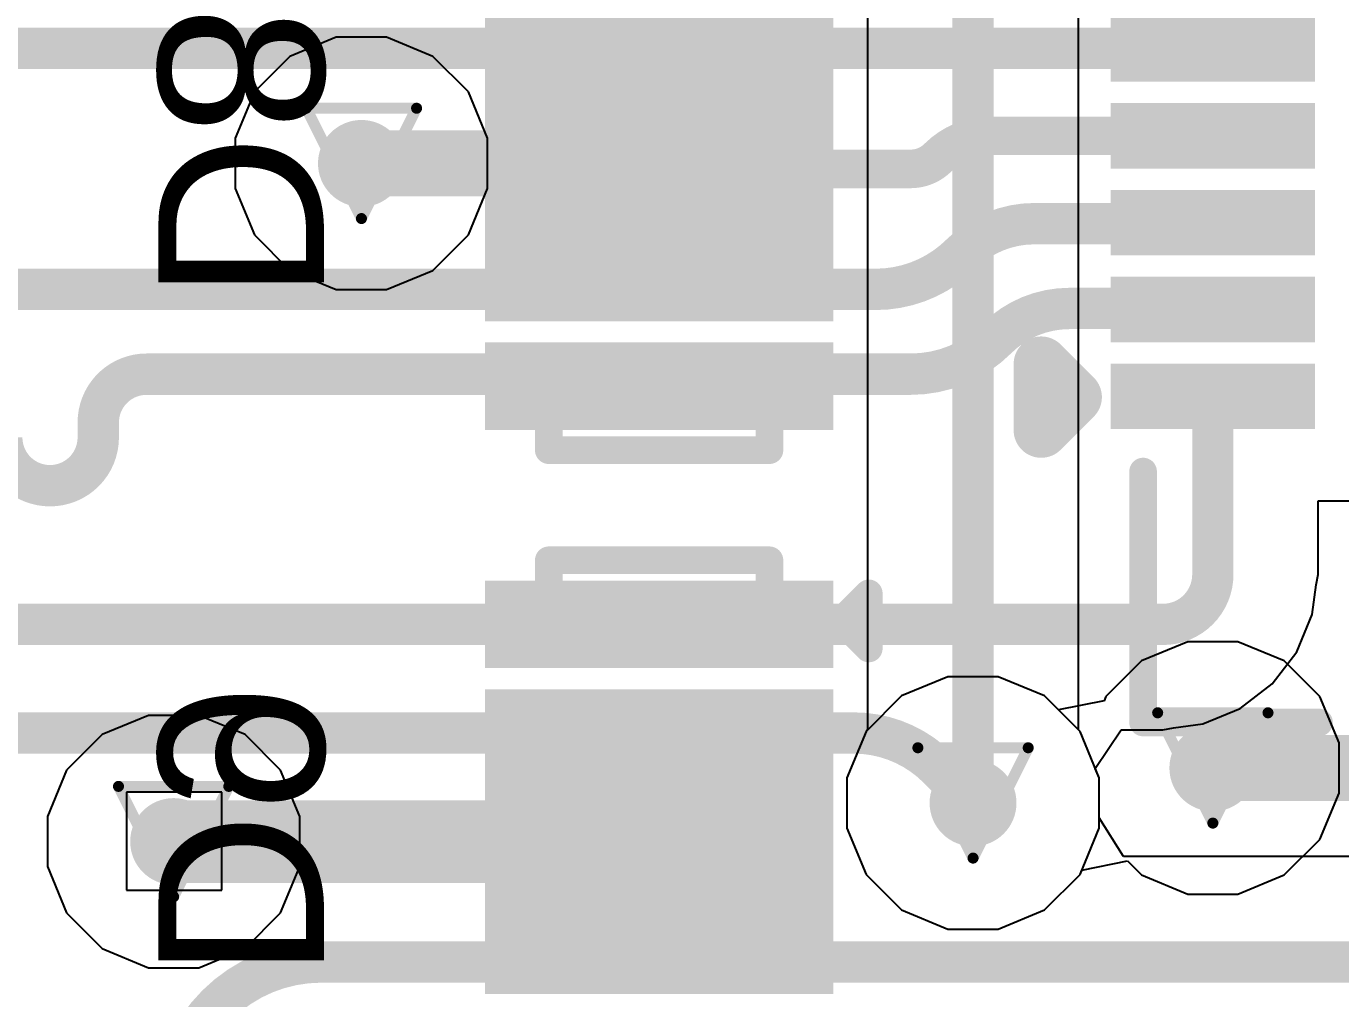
# Model space of a CAD drawing. Header units: inches. Extents: x -5 to 234, y -4 to 104.
# Drawn here: x 79.99 to 86.04, y 11.92 to 16.4 of the extents above; entities that cross this region are included whole.
import ezdxf

# ---------------------------------------------------------------- set-up
doc = ezdxf.new("R2010")
doc.units = ezdxf.units.IN
for name, color, linetype in [('Bottom Layer', 5, 'Continuous'), ('Bottom Overlay', 54, 'Continuous'), ('Bottom Paste', 16, 'Continuous'), ('Bottom Solder', 6, 'Continuous'), ('Drill Drawing', 1, 'Continuous'), ('GND', 16, 'Continuous'), ('POWER', 76, 'Continuous'), ('Top Layer', 1, 'Continuous'), ('Via Holes', 16, 'Continuous')]:
    doc.layers.add(name, color=color, linetype=linetype)
doc.styles.add('Arial', font='', dxfattribs={"height": 0.2})
doc.styles.get('Arial').set_extended_font_data('Arial')

# ---------------------------------------------------------------- blocks, each defined once
blk = doc.blocks.new('HDMI_101W_B_98')
at = {"layer": 'Bottom Layer'}
for points in [[(0.1000252, -1.9649313), (0.3000248, -1.9649313), (0.3000248, -2.8049347), (0.1000252, -2.8049347)], [(0.5000751999999999, -1.9649313), (0.7000748, -1.9649313), (0.7000748, -2.8049347), (0.5000751999999999, -2.8049347)], [(0.8998712, -1.96492876), (1.0998708, -1.96492876), (1.0998708, -2.80493216), (0.8998712, -2.80493216)], [(1.2999212, -1.9649313), (1.4999208, -1.9649313), (1.4999208, -2.8049347), (1.2999212, -2.8049347)], [(1.69996866, -1.96492876), (1.89996826, -1.96492876), (1.89996826, -2.80493216), (1.69996866, -2.80493216)]]:
    blk.add_hatch(color=5, dxfattribs=at).paths.add_polyline_path(points)
at = {"layer": 'Bottom Paste'}
for points in [[(0.1000252, -1.9649313), (0.3000248, -1.9649313), (0.3000248, -2.8049347), (0.1000252, -2.8049347)], [(0.5000751999999999, -1.9649313), (0.7000748, -1.9649313), (0.7000748, -2.8049347), (0.5000751999999999, -2.8049347)], [(0.8998712, -1.96492876), (1.0998708, -1.96492876), (1.0998708, -2.80493216), (0.8998712, -2.80493216)], [(1.2999212, -1.9649313), (1.4999208, -1.9649313), (1.4999208, -2.8049347), (1.2999212, -2.8049347)], [(1.69996866, -1.96492876), (1.89996826, -1.96492876), (1.89996826, -2.80493216), (1.69996866, -2.80493216)]]:
    blk.add_hatch(color=16, dxfattribs=at).paths.add_polyline_path(points)
at = {"layer": 'Bottom Solder'}
for points in [[(0.0492252, -1.9141313), (0.3508248, -1.9141313), (0.3508248, -2.8557347), (0.0492252, -2.8557347)], [(0.4492751999999999, -1.9141313), (0.7508748, -1.9141313), (0.7508748, -2.8557347), (0.4492751999999999, -2.8557347)], [(0.8490711999999999, -1.91412876), (1.1506708, -1.91412876), (1.1506708, -2.85573216), (0.8490711999999999, -2.85573216)], [(1.2491212, -1.9141313), (1.5507208, -1.9141313), (1.5507208, -2.8557347), (1.2491212, -2.8557347)], [(1.64916866, -1.91412876), (1.95076826, -1.91412876), (1.95076826, -2.85573216), (1.64916866, -2.85573216)]]:
    blk.add_hatch(color=6, dxfattribs=at).paths.add_polyline_path(points)
at = {"layer": 'Bottom Overlay'}
for points, const_width in [([(3.3019492, -2.70599154), (3.3019492, -1.89611254)], 0.127), ([(3.3019492, -2.70599154), (2.1460968, -2.70599154)], 0.127), ([(1.651, -3.175), (1.8034, -3.0226)], 0.254), ([(1.9558, -3.175), (1.8034, -3.0226)], 0.254), ([(1.9558, -3.175), (1.651, -3.175)], 0.254)]:
    blk.add_lwpolyline(points, dxfattribs=dict(at, const_width=const_width))
for points, const_width in [([(3.2701992, -1.89611254, 1), (3.3336992, -1.89611254, 1)], 0.0635), ([(2.1143468, -2.70599154, 1), (2.1778468, -2.70599154, 1)], 0.0635), ([(3.2701992, -2.70599154, 1), (3.3336992, -2.70599154, 1)], 0.0635), ([(3.2701992, -2.70599154, 1), (3.3336992, -2.70599154, 1)], 0.0635), ([(1.7399, -3.0226, 1), (1.8669, -3.0226, 1)], 0.127), ([(1.7399, -3.0226, 1), (1.8669, -3.0226, 1)], 0.127), ([(1.5875, -3.175, 1), (1.7145, -3.175, 1)], 0.127), ([(1.5875, -3.175, 1), (1.7145, -3.175, 1)], 0.127), ([(1.8923, -3.175, 1), (2.0193, -3.175, 1)], 0.127), ([(1.8923, -3.175, 1), (2.0193, -3.175, 1)], 0.127)]:
    blk.add_lwpolyline(points, format="xyb", close=True, dxfattribs=dict(at, const_width=const_width))
blk = doc.blocks.new('DFN2510_10L__B_114')
at = {"layer": 'Bottom Layer'}
for points in [[(-0.2999994, 2.10000088), (0.2999994, 2.10000088), (0.2999994, 1.90000128), (-0.2999994, 1.90000128)], [(0.50000154, 2.10000088), (1.10000034, 2.10000088), (1.10000034, 1.90000128), (0.50000154, 1.90000128)], [(-0.2999994, 1.59999934), (0.2999994, 1.59999934), (0.2999994, 1.39999974), (-0.2999994, 1.39999974)], [(0.50000154, 1.60000188), (1.10000034, 1.60000188), (1.10000034, 1.40000228), (0.50000154, 1.40000228)], [(-0.30000067, 1.20000268), (1.09999907, 1.20000268), (1.09999907, 0.80000348), (-0.30000067, 0.80000348)], [(-0.2999994, 0.5999987999999999), (0.2999994, 0.5999987999999999), (0.2999994, 0.3999992), (-0.2999994, 0.3999992)], [(0.50000154, 0.6000013399999999), (1.10000034, 0.6000013399999999), (1.10000034, 0.40000174), (0.50000154, 0.40000174)], [(-0.2999994, 0.0999998), (0.2999994, 0.0999998), (0.2999994, -0.0999998), (-0.2999994, -0.0999998)], [(0.50000154, 0.0999998), (1.10000034, 0.0999998), (1.10000034, -0.0999998), (0.50000154, -0.0999998)]]:
    blk.add_hatch(color=5, dxfattribs=at).paths.add_polyline_path(points)
at = {"layer": 'Bottom Paste'}
for points in [[(-0.2999994, 2.10000088), (0.2999994, 2.10000088), (0.2999994, 1.90000128), (-0.2999994, 1.90000128)], [(0.50000154, 2.10000088), (1.10000034, 2.10000088), (1.10000034, 1.90000128), (0.50000154, 1.90000128)], [(-0.2999994, 1.59999934), (0.2999994, 1.59999934), (0.2999994, 1.39999974), (-0.2999994, 1.39999974)], [(0.50000154, 1.60000188), (1.10000034, 1.60000188), (1.10000034, 1.40000228), (0.50000154, 1.40000228)], [(-0.30000067, 1.20000268), (1.09999907, 1.20000268), (1.09999907, 0.80000348), (-0.30000067, 0.80000348)], [(-0.2999994, 0.5999987999999999), (0.2999994, 0.5999987999999999), (0.2999994, 0.3999992), (-0.2999994, 0.3999992)], [(0.50000154, 0.6000013399999999), (1.10000034, 0.6000013399999999), (1.10000034, 0.40000174), (0.50000154, 0.40000174)], [(-0.2999994, 0.0999998), (0.2999994, 0.0999998), (0.2999994, -0.0999998), (-0.2999994, -0.0999998)], [(0.50000154, 0.0999998), (1.10000034, 0.0999998), (1.10000034, -0.0999998), (0.50000154, -0.0999998)]]:
    blk.add_hatch(color=16, dxfattribs=at).paths.add_polyline_path(points)
at = {"layer": 'Bottom Solder'}
for points in [[(-0.4015993999999999, 2.20160088), (0.4015993999999999, 2.20160088), (0.4015993999999999, 1.79840128), (-0.4015993999999999, 1.79840128)], [(0.39840154, 2.20160088), (1.20160034, 2.20160088), (1.20160034, 1.79840128), (0.39840154, 1.79840128)], [(-0.4015993999999999, 1.70159934), (0.4015993999999999, 1.70159934), (0.4015993999999999, 1.29839974), (-0.4015993999999999, 1.29839974)], [(0.39840154, 1.70160188), (1.20160034, 1.70160188), (1.20160034, 1.29840228), (0.39840154, 1.29840228)], [(-0.40160067, 1.30160268), (1.20159907, 1.30160268), (1.20159907, 0.69840348), (-0.40160067, 0.69840348)], [(-0.4015993999999999, 0.7015988), (0.4015993999999999, 0.7015988), (0.4015993999999999, 0.2983992), (-0.4015993999999999, 0.2983992)], [(0.39840154, 0.70160134), (1.20160034, 0.70160134), (1.20160034, 0.29840174), (0.39840154, 0.29840174)], [(-0.4015993999999999, 0.2015998), (0.4015993999999999, 0.2015998), (0.4015993999999999, -0.2015998), (-0.4015993999999999, -0.2015998)], [(0.39840154, 0.2015998), (1.20160034, 0.2015998), (1.20160034, -0.2015998), (0.39840154, -0.2015998)]]:
    blk.add_hatch(color=6, dxfattribs=at).paths.add_polyline_path(points)
at = {"layer": 'Bottom Overlay', "const_width": 0.127}
for points in [[(0.9079992, 2.295398), (-0.1080008, 2.295398)], [(-0.1080008, 2.295398), (-0.1080008, 2.193798)], [(0.9079992, 2.295398), (0.9079992, 2.193798)], [(-0.5652008, 0.11100308), (-0.5652008, -0.14299692)], [(-0.4382008, -0.01599692), (-0.5652008, 0.11100308)], [(-0.4382008, -0.01599692), (-0.5652008, -0.14299692)], [(-0.1080008, -0.19379692), (-0.1080008, -0.29539692)], [(0.9079992, -0.19379692), (0.9079992, -0.29539692)], [(0.9079992, -0.29539692), (-0.1080008, -0.29539692)]]:
    blk.add_lwpolyline(points, dxfattribs=at)
at = {"layer": 'Bottom Overlay', "const_width": 0.0635}
for points in [[(-0.1397508, 2.295398, 1), (-0.0762508, 2.295398, 1)], [(-0.1397508, 2.295398, 1), (-0.0762508, 2.295398, 1)], [(0.8762492, 2.295398, 1), (0.9397492000000001, 2.295398, 1)], [(0.8762492, 2.295398, 1), (0.9397492000000001, 2.295398, 1)], [(-0.1397508, 2.193798, 1), (-0.0762508, 2.193798, 1)], [(0.8762492, 2.193798, 1), (0.9397492000000001, 2.193798, 1)], [(-0.5969507999999999, 0.11100308, 1), (-0.5334508, 0.11100308, 1)], [(-0.5969507999999999, 0.11100308, 1), (-0.5334508, 0.11100308, 1)], [(-0.4699508, -0.01599692, 1), (-0.4064507999999999, -0.01599692, 1)], [(-0.4699508, -0.01599692, 1), (-0.4064507999999999, -0.01599692, 1)], [(-0.5969507999999999, -0.14299692, 1), (-0.5334508, -0.14299692, 1)], [(-0.5969507999999999, -0.14299692, 1), (-0.5334508, -0.14299692, 1)], [(-0.1397508, -0.19379692, 1), (-0.0762508, -0.19379692, 1)], [(0.8762492, -0.19379692, 1), (0.9397492000000001, -0.19379692, 1)], [(-0.1397508, -0.29539692, 1), (-0.0762508, -0.29539692, 1)], [(-0.1397508, -0.29539692, 1), (-0.0762508, -0.29539692, 1)], [(0.8762492, -0.29539692, 1), (0.9397492000000001, -0.29539692, 1)], [(0.8762492, -0.29539692, 1), (0.9397492000000001, -0.29539692, 1)]]:
    blk.add_lwpolyline(points, format="xyb", close=True, dxfattribs=at)
blk = doc.blocks.new('DFN2510_10L__B_115')
at = {"layer": 'Bottom Layer'}
for points in [[(-0.2999994, 2.10000088), (0.2999994, 2.10000088), (0.2999994, 1.90000128), (-0.2999994, 1.90000128)], [(0.50000154, 2.10000088), (1.10000034, 2.10000088), (1.10000034, 1.90000128), (0.50000154, 1.90000128)], [(-0.2999994, 1.59999934), (0.2999994, 1.59999934), (0.2999994, 1.39999974), (-0.2999994, 1.39999974)], [(0.50000154, 1.60000188), (1.10000034, 1.60000188), (1.10000034, 1.40000228), (0.50000154, 1.40000228)], [(-0.30000067, 1.20000268), (1.09999907, 1.20000268), (1.09999907, 0.80000348), (-0.30000067, 0.80000348)], [(-0.2999994, 0.5999987999999999), (0.2999994, 0.5999987999999999), (0.2999994, 0.3999992), (-0.2999994, 0.3999992)], [(0.50000154, 0.6000013399999999), (1.10000034, 0.6000013399999999), (1.10000034, 0.40000174), (0.50000154, 0.40000174)], [(-0.2999994, 0.0999998), (0.2999994, 0.0999998), (0.2999994, -0.0999998), (-0.2999994, -0.0999998)], [(0.50000154, 0.0999998), (1.10000034, 0.0999998), (1.10000034, -0.0999998), (0.50000154, -0.0999998)]]:
    blk.add_hatch(color=5, dxfattribs=at).paths.add_polyline_path(points)
at = {"layer": 'Bottom Paste'}
for points in [[(-0.2999994, 2.10000088), (0.2999994, 2.10000088), (0.2999994, 1.90000128), (-0.2999994, 1.90000128)], [(0.50000154, 2.10000088), (1.10000034, 2.10000088), (1.10000034, 1.90000128), (0.50000154, 1.90000128)], [(-0.2999994, 1.59999934), (0.2999994, 1.59999934), (0.2999994, 1.39999974), (-0.2999994, 1.39999974)], [(0.50000154, 1.60000188), (1.10000034, 1.60000188), (1.10000034, 1.40000228), (0.50000154, 1.40000228)], [(-0.30000067, 1.20000268), (1.09999907, 1.20000268), (1.09999907, 0.80000348), (-0.30000067, 0.80000348)], [(-0.2999994, 0.5999987999999999), (0.2999994, 0.5999987999999999), (0.2999994, 0.3999992), (-0.2999994, 0.3999992)], [(0.50000154, 0.6000013399999999), (1.10000034, 0.6000013399999999), (1.10000034, 0.40000174), (0.50000154, 0.40000174)], [(-0.2999994, 0.0999998), (0.2999994, 0.0999998), (0.2999994, -0.0999998), (-0.2999994, -0.0999998)], [(0.50000154, 0.0999998), (1.10000034, 0.0999998), (1.10000034, -0.0999998), (0.50000154, -0.0999998)]]:
    blk.add_hatch(color=16, dxfattribs=at).paths.add_polyline_path(points)
at = {"layer": 'Bottom Solder'}
for points in [[(-0.4015993999999999, 2.20160088), (0.4015993999999999, 2.20160088), (0.4015993999999999, 1.79840128), (-0.4015993999999999, 1.79840128)], [(0.39840154, 2.20160088), (1.20160034, 2.20160088), (1.20160034, 1.79840128), (0.39840154, 1.79840128)], [(-0.4015993999999999, 1.70159934), (0.4015993999999999, 1.70159934), (0.4015993999999999, 1.29839974), (-0.4015993999999999, 1.29839974)], [(0.39840154, 1.70160188), (1.20160034, 1.70160188), (1.20160034, 1.29840228), (0.39840154, 1.29840228)], [(-0.40160067, 1.30160268), (1.20159907, 1.30160268), (1.20159907, 0.69840348), (-0.40160067, 0.69840348)], [(-0.4015993999999999, 0.7015988), (0.4015993999999999, 0.7015988), (0.4015993999999999, 0.2983992), (-0.4015993999999999, 0.2983992)], [(0.39840154, 0.70160134), (1.20160034, 0.70160134), (1.20160034, 0.29840174), (0.39840154, 0.29840174)], [(-0.4015993999999999, 0.2015998), (0.4015993999999999, 0.2015998), (0.4015993999999999, -0.2015998), (-0.4015993999999999, -0.2015998)], [(0.39840154, 0.2015998), (1.20160034, 0.2015998), (1.20160034, -0.2015998), (0.39840154, -0.2015998)]]:
    blk.add_hatch(color=6, dxfattribs=at).paths.add_polyline_path(points)
at = {"layer": 'Bottom Overlay', "const_width": 0.127}
for points in [[(-0.1080008, 2.295398), (-0.1080008, 2.193798)], [(0.9079992, 2.295398), (-0.1080008, 2.295398)], [(0.9079992, 2.295398), (0.9079992, 2.193798)], [(-0.4382008, -0.01599692), (-0.5652008, 0.11100308)], [(-0.5652008, 0.11100308), (-0.5652008, -0.14299692)], [(-0.4382008, -0.01599692), (-0.5652008, -0.14299692)], [(-0.1080008, -0.19379692), (-0.1080008, -0.29539692)], [(0.9079992, -0.19379692), (0.9079992, -0.29539692)], [(0.9079992, -0.29539692), (-0.1080008, -0.29539692)]]:
    blk.add_lwpolyline(points, dxfattribs=at)
at = {"layer": 'Bottom Overlay', "const_width": 0.0635}
for points in [[(-0.1397508, 2.295398, 1), (-0.0762508, 2.295398, 1)], [(-0.1397508, 2.295398, 1), (-0.0762508, 2.295398, 1)], [(0.8762492, 2.295398, 1), (0.9397492000000001, 2.295398, 1)], [(0.8762492, 2.295398, 1), (0.9397492000000001, 2.295398, 1)], [(-0.1397508, 2.193798, 1), (-0.0762508, 2.193798, 1)], [(0.8762492, 2.193798, 1), (0.9397492000000001, 2.193798, 1)], [(-0.5969507999999999, 0.11100308, 1), (-0.5334508, 0.11100308, 1)], [(-0.5969507999999999, 0.11100308, 1), (-0.5334508, 0.11100308, 1)], [(-0.4699508, -0.01599692, 1), (-0.4064507999999999, -0.01599692, 1)], [(-0.4699508, -0.01599692, 1), (-0.4064507999999999, -0.01599692, 1)], [(-0.5969507999999999, -0.14299692, 1), (-0.5334508, -0.14299692, 1)], [(-0.5969507999999999, -0.14299692, 1), (-0.5334508, -0.14299692, 1)], [(-0.1397508, -0.19379692, 1), (-0.0762508, -0.19379692, 1)], [(0.8762492, -0.19379692, 1), (0.9397492000000001, -0.19379692, 1)], [(-0.1397508, -0.29539692, 1), (-0.0762508, -0.29539692, 1)], [(-0.1397508, -0.29539692, 1), (-0.0762508, -0.29539692, 1)], [(0.8762492, -0.29539692, 1), (0.9397492000000001, -0.29539692, 1)], [(0.8762492, -0.29539692, 1), (0.9397492000000001, -0.29539692, 1)]]:
    blk.add_lwpolyline(points, format="xyb", close=True, dxfattribs=at)

msp = doc.modelspace()

# ---------------------------------------------------------------- hatches: boundary and pattern name
at = {"layer": 'Bottom Layer'}
h = msp.add_hatch(color=5, dxfattribs=at)
edge = h.paths.add_edge_path()
edge.add_arc((81.53509982, 15.76907438), 0.1999996, 0, 360)
h = msp.add_hatch(color=5, dxfattribs=at)
edge = h.paths.add_edge_path()
edge.add_arc((85.45479734, 12.98499308), 0.1999996, 0, 360)
h = msp.add_hatch(color=5, dxfattribs=at)
edge = h.paths.add_edge_path()
edge.add_arc((84.35084984, 12.82384278), 0.1999996, 0, 360)
h = msp.add_hatch(color=5, dxfattribs=at)
edge = h.paths.add_edge_path()
edge.add_arc((80.67055239999999, 12.6461393), 0.1999996, 0, 360)
at = {"layer": 'GND'}
h = msp.add_hatch(color=16, dxfattribs=at)
edge = h.paths.add_edge_path()
edge.add_arc((81.53509982, 15.76907438), 0.1999996, 0, 360)
h = msp.add_hatch(color=16, dxfattribs=at)
edge = h.paths.add_edge_path()
edge.add_arc((85.45479734, 12.98499308), 0.1999996, 0, 360)
h = msp.add_hatch(color=16, dxfattribs=at)
edge = h.paths.add_edge_path()
edge.add_arc((84.35084984, 12.82384278), 0.1999996, 0, 360)
h = msp.add_hatch(color=16, dxfattribs=at)
edge = h.paths.add_edge_path()
edge.add_arc((80.67055239999999, 12.6461393), 0.1999996, 0, 360)
at = {"layer": 'POWER'}
h = msp.add_hatch(color=76, dxfattribs=at)
edge = h.paths.add_edge_path()
edge.add_arc((81.53509982, 15.76907438), 0.1999996, 0, 360)
h = msp.add_hatch(color=76, dxfattribs=at)
edge = h.paths.add_edge_path()
edge.add_arc((85.45479734, 12.98499308), 0.1999996, 0, 360)
h = msp.add_hatch(color=76, dxfattribs=at)
edge = h.paths.add_edge_path()
edge.add_arc((84.35084984, 12.82384278), 0.1999996, 0, 360)
h = msp.add_hatch(color=76, dxfattribs=at)
edge = h.paths.add_edge_path()
edge.add_arc((80.67055239999999, 12.6461393), 0.1999996, 0, 360)
at = {"layer": 'Top Layer'}
h = msp.add_hatch(color=1, dxfattribs=at)
edge = h.paths.add_edge_path()
edge.add_arc((81.53509982, 15.76907438), 0.1999996, 0, 360)
h = msp.add_hatch(color=1, dxfattribs=at)
edge = h.paths.add_edge_path()
edge.add_arc((85.45479734, 12.98499308), 0.1999996, 0, 360)
h = msp.add_hatch(color=1, dxfattribs=at)
edge = h.paths.add_edge_path()
edge.add_arc((84.35084984, 12.82384278), 0.1999996, 0, 360)
h = msp.add_hatch(color=1, dxfattribs=at)
edge = h.paths.add_edge_path()
edge.add_arc((80.67055239999999, 12.6461393), 0.1999996, 0, 360)
at = {"layer": 'Via Holes'}
h = msp.add_hatch(color=7, dxfattribs=at)
edge = h.paths.add_edge_path()
edge.add_arc((81.53509982, 15.76907438), 0.0999998, 0, 360)
h = msp.add_hatch(color=7, dxfattribs=at)
edge = h.paths.add_edge_path()
edge.add_arc((85.45479734, 12.98499308), 0.0999998, 0, 360)
h = msp.add_hatch(color=7, dxfattribs=at)
edge = h.paths.add_edge_path()
edge.add_arc((84.35084984, 12.82384278), 0.0999998, 0, 360)
h = msp.add_hatch(color=7, dxfattribs=at)
edge = h.paths.add_edge_path()
edge.add_arc((80.67055239999999, 12.6461393), 0.0999998, 0, 360)

# ---------------------------------------------------------------- linework, layer by layer
at = {"layer": 'Bottom Layer'}
for p, q in [((85.94012021999998, 13.87596412), (85.94012021999998, 14.21518112)), ((85.94012021999998, 14.21518112), (86.25579904, 14.21518112)), ((85.93055711999999, 13.82788954), (85.94012021999998, 13.87596412)), ((85.91262979999999, 13.69170744), (85.93055711999999, 13.82788954)), ((85.8415098, 13.52000852), (85.91262979999999, 13.69170744)), ((85.72837311999999, 13.3725666), (85.8415098, 13.52000852)), ((85.5809312, 13.25942992), (85.72837311999999, 13.3725666)), ((85.40923228, 13.18830992), (85.5809312, 13.25942992)), ((84.91378749999998, 12.98301696), (85.03258837999999, 13.1608195)), ((85.03258837999999, 13.1608195), (85.2249756, 13.1608195)), ((85.2249756, 13.1608195), (85.27305018, 13.1703826)), ((85.27305018, 13.1703826), (85.40923228, 13.18830992)), ((84.93184944, 12.93941024), (84.91378749999998, 12.98301696)), ((84.93184944, 12.75477256), (84.93184944, 12.93941024)), ((80.89301576, 12.87401794), (80.45343319999999, 12.87401794)), ((80.45343319999999, 12.87401794), (80.45343319999999, 12.42152202)), ((80.89301576, 12.42152202), (80.89301576, 12.87401794)), ((85.0441022, 12.57697002), (84.93184944, 12.75477256)), ((87.67781803999999, 12.57697256), (85.0441022, 12.57697002)), ((80.45343319999999, 12.42152202), (80.89301576, 12.42152202))]:
    msp.add_line(p, q, dxfattribs=at)
for points, const_width in [([(79.4223837, 16.29842816), (80.10525, 16.29842816)], 0.1905), ([(80.10525, 16.29842816), (82.13118956, 16.29842816)], 0.1905), ([(82.19706192, 16.28667304), (82.30084886, 16.24842572)], 0.1905), ([(82.30084886, 16.24842572), (82.50559826, 16.24367592)], 0.1905), ([(82.50559826, 16.24367592), (83.3055992, 16.24367846)], 0.1905), ([(83.3055992, 16.24367592), (83.5103486, 16.24842572)], 0.1905), ([(83.5103486, 16.24842572), (83.61413553999999, 16.28667304)], 0.1905), ([(83.68000789999999, 16.29842816), (85.45249102, 16.29842816)], 0.1905), ([(85.45249102, 16.29842816), (85.45479479999999, 16.29612438)], 0.1905), ([(84.43087507999999, 15.89607438), (85.45479479999999, 15.89607438)], 0.1778), ([(81.53509982, 15.76907438), (82.88019999999999, 15.76907438)], 0.3048), ([(82.88019999999999, 15.76907438), (82.90559999999999, 15.74367438)], 0.3048), ([(82.90559999999999, 15.74367438), (84.06294845999999, 15.74367438)], 0.1778), ([(84.63242661999999, 15.49150318), (85.12052064, 15.49150318)], 0.1905), ([(85.12052064, 15.49150318), (85.12054604, 15.49152858)], 0.1905), ([(85.12054604, 15.49152858), (85.45004754, 15.49152858)], 0.1905), ([(85.45004754, 15.49152858), (85.45479734, 15.49627838)], 0.1905), ([(82.19706192, 15.20067572), (82.30084886, 15.23892304)], 0.1905), ([(82.50559826, 15.24367538), (83.3055992, 15.24367538)], 0.1905), ([(83.3055992, 15.24367538), (83.5103486, 15.23892558)], 0.1905), ([(83.5103486, 15.23892558), (83.61413553999999, 15.20067826)], 0.1905), ([(77.993621, 15.18892314), (82.13118956, 15.18892314)], 0.1905), ([(83.68000789999999, 15.18892568), (83.90250428, 15.18892568)], 0.1905), ([(84.79417636, 15.10100358), (85.1205181, 15.10100358)], 0.1905), ([(85.1205181, 15.10100358), (85.1205435, 15.10097818)], 0.1905), ([(85.1205435, 15.10097818), (85.45004499999999, 15.10097818)], 0.1905), ([(85.45004499999999, 15.10097818), (85.45479479999999, 15.09622838)], 0.1905), ([(80.54583077999999, 14.798421), (81.061052, 14.798421)], 0.1905), ([(81.061052, 14.798421), (82.13118956, 14.798421)], 0.1905), ([(83.68000789999999, 14.79842354), (84.06424894, 14.79842354)], 0.1905), ([(82.19706192, 14.78666842), (82.30084886, 14.7484211)], 0.1905), ([(82.50559826, 14.74367384), (83.3055992, 14.74367638)], 0.1905), ([(83.3055992, 14.74367384), (83.5103486, 14.74842364)], 0.1905), ([(83.5103486, 14.74842364), (83.61413553999999, 14.78667096)], 0.1905), ([(85.45479734, 13.87596412), (85.45479734, 14.69618092)], 0.18999962), ([(80.32358078, 14.50691028), (80.32358078, 14.576171)], 0.1905), ([(78.75943608, 13.64614238), (82.50559826, 13.64614238)], 0.18999962), ([(82.50559826, 13.64614238), (83.3055992, 13.64614238)], 0.18999962), ([(83.3055992, 13.64614238), (85.2249756, 13.64614238)], 0.18999962), ([(78.89648686, 13.14614084), (82.50559826, 13.14614084)], 0.18999962), ([(82.50559571999999, 13.14614338), (83.3055992, 13.14614338)], 0.18999962), ([(83.3055992, 13.14614338), (83.80064774, 13.14614338)], 0.18999962), ([(85.45479734, 12.98499308), (86.2035995, 12.98499308)], 0.3048), ([(84.18969954, 12.98499308), (84.35084984, 12.82384278)], 0.18999962), ([(80.67055239999999, 12.6461393), (82.8056002, 12.6461393)], 0.3809999999999999), ([(82.19706192, 12.10314064), (82.30084886, 12.1413905)], 0.1905), ([(82.30084886, 12.1413905), (82.50559826, 12.1461403)], 0.1905), ([(82.50559826, 12.1458736), (83.31709524, 12.1458736)], 0.1905), ([(83.3055992, 12.1461403), (83.31709524, 12.1458736)], 0.1905), ([(83.31709524, 12.1458736), (83.47894403999999, 12.1458736)], 0.1905), ([(83.31709524, 12.1458736), (83.5103486, 12.1413905)], 0.1905), ([(83.5103486, 12.1413905), (83.61413553999999, 12.10314318)], 0.1905), ([(81.34982714, 12.0913906), (82.12977986, 12.0913906)], 0.1905), ([(83.68000789999999, 12.0913906), (87.97289746, 12.09139314)], 0.1905)]:
    msp.add_lwpolyline(points, dxfattribs=dict(at, const_width=const_width))
for points, const_width in [([(80.057625, 16.29842816, 1), (80.152875, 16.29842816, 1)], 0.09525), ([(80.057625, 16.29842816, 1), (80.152875, 16.29842816, 1)], 0.09525), ([(82.08356456, 16.29842816, 1), (82.17881455999999, 16.29842816, 1)], 0.09525), ([(82.08356456, 16.29842562, 1), (82.17881455999999, 16.29842562, 1)], 0.09525), ([(82.14943692, 16.28667304, 1), (82.24468692, 16.28667304, 1)], 0.09525), ([(82.14943692, 16.28667304, 1), (82.24468692, 16.28667304, 1)], 0.09525), ([(82.25322385999999, 16.24842572, 1), (82.34847386, 16.24842572, 1)], 0.09525), ([(82.25322385999999, 16.24842572, 1), (82.34847386, 16.24842572, 1)], 0.09525), ([(82.45797325999999, 16.24367592, 1), (82.55322326, 16.24367592, 1)], 0.09525), ([(82.45797325999999, 16.24367592, 1), (82.55322326, 16.24367592, 1)], 0.09525), ([(83.25797419999999, 16.24367846, 1), (83.3532242, 16.24367846, 1)], 0.09525), ([(83.25797419999999, 16.24367592, 1), (83.3532242, 16.24367592, 1)], 0.09525), ([(83.4627236, 16.24842572, 1), (83.5579736, 16.24842572, 1)], 0.09525), ([(83.4627236, 16.24842572, 1), (83.5579736, 16.24842572, 1)], 0.09525), ([(83.56651054, 16.28667304, 1), (83.66176054, 16.28667304, 1)], 0.09525), ([(83.56651054, 16.28667304, 1), (83.66176054, 16.28667304, 1)], 0.09525), ([(83.6323829, 16.29842816, 1), (83.72763289999999, 16.29842816, 1)], 0.09525), ([(83.6323829, 16.29842562, 1), (83.72763289999999, 16.29842562, 1)], 0.09525), ([(85.40486601999999, 16.29842816, 1), (85.50011602, 16.29842816, 1)], 0.09525), ([(85.40486601999999, 16.29842816, 1), (85.50011602, 16.29842816, 1)], 0.09525), ([(85.40716979999999, 16.29612438, 1), (85.5024198, 16.29612438, 1)], 0.09525), ([(84.38642508, 15.89607438, 1), (84.47532508, 15.89607438, 1)], 0.0889), ([(84.38642508, 15.89607438, 1), (84.47532508, 15.89607438, 1)], 0.0889), ([(85.41034479999999, 15.89607438, 1), (85.4992448, 15.89607438, 1)], 0.0889), ([(81.45889982, 15.76907438, 1), (81.61129981999999, 15.76907438, 1)], 0.1524), ([(82.80399999999999, 15.76907438, 1), (82.9564, 15.76907438, 1)], 0.1524), ([(82.80399999999999, 15.76907438, 1), (82.9564, 15.76907438, 1)], 0.1524), ([(82.82939999999999, 15.74367438, 1), (82.98179999999999, 15.74367438, 1)], 0.1524), ([(84.14524954, 15.79617618, 1), (84.23414954, 15.79617618, 1)], 0.0889), ([(84.14524954, 15.79617618, 1), (84.23414954, 15.79617618, 1)], 0.0889), ([(82.86115, 15.74367438, 1), (82.95005, 15.74367438, 1)], 0.0889), ([(84.01849845999999, 15.74367438, 1), (84.10739846, 15.74367438, 1)], 0.0889), ([(84.01849845999999, 15.74367438, 1), (84.10739846, 15.74367438, 1)], 0.0889), ([(84.58480162, 15.49150318, 1), (84.68005162, 15.49150318, 1)], 0.09525), ([(84.58480162, 15.49150318, 1), (84.68005162, 15.49150318, 1)], 0.09525), ([(85.07289564, 15.49150318, 1), (85.16814563999999, 15.49150318, 1)], 0.09525), ([(85.07289564, 15.49150318, 1), (85.16814563999999, 15.49150318, 1)], 0.09525), ([(85.07292104, 15.49152858, 1), (85.16817104, 15.49152858, 1)], 0.09525), ([(85.07292104, 15.49152858, 1), (85.16817104, 15.49152858, 1)], 0.09525), ([(85.40242254, 15.49152858, 1), (85.49767254, 15.49152858, 1)], 0.09525), ([(85.40242254, 15.49152858, 1), (85.49767254, 15.49152858, 1)], 0.09525), ([(85.40717234, 15.49627838, 1), (85.50242234, 15.49627838, 1)], 0.09525), ([(84.24982388, 15.35251692, 1), (84.34507388, 15.35251692, 1)], 0.09525), ([(84.24982388, 15.35251692, 1), (84.34507388, 15.35251692, 1)], 0.09525), ([(84.25022265999999, 15.3529157, 1), (84.34547265999998, 15.3529157, 1)], 0.09525), ([(84.25022265999999, 15.3529157, 1), (84.34547265999998, 15.3529157, 1)], 0.09525), ([(84.25062144, 15.35331448, 1), (84.34587144, 15.35331448, 1)], 0.09525), ([(84.25062144, 15.35331448, 1), (84.34587144, 15.35331448, 1)], 0.09525), ([(82.25322385999999, 15.23892304, 1), (82.34847386, 15.23892304, 1)], 0.09525), ([(82.45797325999999, 15.24367538, 1), (82.55322326, 15.24367538, 1)], 0.09525), ([(83.25797419999999, 15.24367538, 1), (83.3532242, 15.24367538, 1)], 0.09525), ([(83.25797419999999, 15.24367538, 1), (83.3532242, 15.24367538, 1)], 0.09525), ([(83.4627236, 15.23892558, 1), (83.5579736, 15.23892558, 1)], 0.09525), ([(83.4627236, 15.23892558, 1), (83.5579736, 15.23892558, 1)], 0.09525), ([(82.08356456, 15.18892314, 1), (82.17881455999999, 15.18892314, 1)], 0.09525), ([(82.08356456, 15.18892314, 1), (82.17881455999999, 15.18892314, 1)], 0.09525), ([(82.14943692, 15.20067572, 1), (82.24468692, 15.20067572, 1)], 0.09525), ([(82.14943692, 15.20067572, 1), (82.24468692, 15.20067572, 1)], 0.09525), ([(83.56651054, 15.20067826, 1), (83.66176054, 15.20067826, 1)], 0.09525), ([(83.56651054, 15.20067826, 1), (83.66176054, 15.20067826, 1)], 0.09525), ([(83.6323829, 15.18892568, 1), (83.72763289999999, 15.18892568, 1)], 0.09525), ([(83.6323829, 15.18892568, 1), (83.72763289999999, 15.18892568, 1)], 0.09525), ([(83.85487927999999, 15.18892568, 1), (83.95012928, 15.18892568, 1)], 0.09525), ([(83.85487927999999, 15.18892568, 1), (83.95012928, 15.18892568, 1)], 0.09525), ([(84.74655136, 15.10100358, 1), (84.84180135999999, 15.10100358, 1)], 0.09525), ([(84.74655136, 15.10100358, 1), (84.84180135999999, 15.10100358, 1)], 0.09525), ([(85.0728931, 15.10100358, 1), (85.1681431, 15.10100358, 1)], 0.09525), ([(85.0728931, 15.10100358, 1), (85.1681431, 15.10100358, 1)], 0.09525), ([(85.07291849999999, 15.10097818, 1), (85.1681685, 15.10097818, 1)], 0.09525), ([(85.07291849999999, 15.10097818, 1), (85.1681685, 15.10097818, 1)], 0.09525), ([(85.40241999999999, 15.10097818, 1), (85.49767, 15.10097818, 1)], 0.09525), ([(85.40241999999999, 15.10097818, 1), (85.49767, 15.10097818, 1)], 0.09525), ([(85.40716979999999, 15.09622838, 1), (85.5024198, 15.09622838, 1)], 0.09525), ([(84.41157362, 14.96201732, 1), (84.50682362, 14.96201732, 1)], 0.09525), ([(84.41157362, 14.96201732, 1), (84.50682362, 14.96201732, 1)], 0.09525), ([(84.4119724, 14.9624161, 1), (84.50722239999999, 14.9624161, 1)], 0.09525), ([(84.4119724, 14.9624161, 1), (84.50722239999999, 14.9624161, 1)], 0.09525), ([(84.41237118, 14.96281488, 1), (84.50762117999999, 14.96281488, 1)], 0.09525), ([(84.41237118, 14.96281488, 1), (84.50762117999999, 14.96281488, 1)], 0.09525), ([(80.49820577999999, 14.798421, 1), (80.59345578, 14.798421, 1)], 0.09525), ([(80.49820577999999, 14.798421, 1), (80.59345578, 14.798421, 1)], 0.09525), ([(81.013427, 14.798421, 1), (81.108677, 14.798421, 1)], 0.09525), ([(81.013427, 14.798421, 1), (81.108677, 14.798421, 1)], 0.09525), ([(82.08356456, 14.798421, 1), (82.17881455999999, 14.798421, 1)], 0.09525), ([(82.08356456, 14.798421, 1), (82.17881455999999, 14.798421, 1)], 0.09525), ([(83.6323829, 14.79842354, 1), (83.72763289999999, 14.79842354, 1)], 0.09525), ([(83.6323829, 14.79842354, 1), (83.72763289999999, 14.79842354, 1)], 0.09525), ([(84.01662393999999, 14.79842354, 1), (84.11187394, 14.79842354, 1)], 0.09525), ([(84.01662393999999, 14.79842354, 1), (84.11187394, 14.79842354, 1)], 0.09525), ([(82.14943692, 14.78666842, 1), (82.24468692, 14.78666842, 1)], 0.09525), ([(82.14943692, 14.78666842, 1), (82.24468692, 14.78666842, 1)], 0.09525), ([(82.25322385999999, 14.7484211, 1), (82.34847386, 14.7484211, 1)], 0.09525), ([(82.45797325999999, 14.74367384, 1), (82.55322326, 14.74367384, 1)], 0.09525), ([(83.25797419999999, 14.74367638, 1), (83.3532242, 14.74367638, 1)], 0.09525), ([(83.25797419999999, 14.74367384, 1), (83.3532242, 14.74367384, 1)], 0.09525), ([(83.4627236, 14.74842364, 1), (83.5579736, 14.74842364, 1)], 0.09525), ([(83.4627236, 14.74842364, 1), (83.5579736, 14.74842364, 1)], 0.09525), ([(83.56651054, 14.78667096, 1), (83.66176054, 14.78667096, 1)], 0.09525), ([(83.56651054, 14.78667096, 1), (83.66176054, 14.78667096, 1)], 0.09525), ([(85.4072968, 14.69618092, 1), (85.50229787999999, 14.69618092, 1)], 0.09499854), ([(80.27595577999999, 14.576171, 1), (80.37120578, 14.576171, 1)], 0.09525), ([(80.27595577999999, 14.576171, 1), (80.37120578, 14.576171, 1)], 0.09525), ([(80.27595577999999, 14.50691028, 1), (80.37120578, 14.50691028, 1)], 0.09525), ([(80.27595577999999, 14.50691028, 1), (80.37120578, 14.50691028, 1)], 0.09525), ([(85.4072968, 13.87596412, 1), (85.50229787999999, 13.87596412, 1)], 0.09499854), ([(85.4072968, 13.87596412, 1), (85.50229787999999, 13.87596412, 1)], 0.09499854), ([(82.45809772, 13.64614238, 1), (82.5530988, 13.64614238, 1)], 0.09499854), ([(82.45809772, 13.64614238, 1), (82.5530988, 13.64614238, 1)], 0.09499854), ([(83.25809866, 13.64614238, 1), (83.35309974, 13.64614238, 1)], 0.09499854), ([(83.25809866, 13.64614238, 1), (83.35309974, 13.64614238, 1)], 0.09499854), ([(85.17747505999999, 13.64614238, 1), (85.27247614, 13.64614238, 1)], 0.09499854), ([(85.17747505999999, 13.64614238, 1), (85.27247614, 13.64614238, 1)], 0.09499854), ([(82.45809518, 13.14614338, 1), (82.55309625999999, 13.14614338, 1)], 0.09499854), ([(82.45809772, 13.14614084, 1), (82.5530988, 13.14614084, 1)], 0.09499854), ([(83.25809866, 13.14614338, 1), (83.35309974, 13.14614338, 1)], 0.09499854), ([(83.25809866, 13.14614338, 1), (83.35309974, 13.14614338, 1)], 0.09499854), ([(83.7531472, 13.14614338, 1), (83.84814827999999, 13.14614338, 1)], 0.09499854), ([(83.7531472, 13.14614338, 1), (83.84814827999999, 13.14614338, 1)], 0.09499854), ([(85.37859734, 12.98499308, 1), (85.53099733999998, 12.98499308, 1)], 0.1524), ([(84.14219899999999, 12.98499308, 1), (84.23720008, 12.98499308, 1)], 0.09499854), ([(84.14219899999999, 12.98499308, 1), (84.23720008, 12.98499308, 1)], 0.09499854), ([(84.3033493, 12.82384278, 1), (84.39835038, 12.82384278, 1)], 0.09499854), ([(80.5753024, 12.6461393, 1), (80.76580239999998, 12.6461393, 1)], 0.1905), ([(82.7103502, 12.6461393, 1), (82.9008502, 12.6461393, 1)], 0.1905), ([(82.25322385999999, 12.1413905, 1), (82.34847386, 12.1413905, 1)], 0.09525), ([(82.25322385999999, 12.1413905, 1), (82.34847386, 12.1413905, 1)], 0.09525), ([(82.45797325999999, 12.1461403, 1), (82.55322326, 12.1461403, 1)], 0.09525), ([(82.45797325999999, 12.1458736, 1), (82.55322326, 12.1458736, 1)], 0.09525), ([(83.25797419999999, 12.1461403, 1), (83.3532242, 12.1461403, 1)], 0.09525), ([(83.26947024, 12.1458736, 1), (83.36472024, 12.1458736, 1)], 0.09525), ([(83.26947024, 12.1458736, 1), (83.36472024, 12.1458736, 1)], 0.09525), ([(83.26947024, 12.1458736, 1), (83.36472024, 12.1458736, 1)], 0.09525), ([(83.26947024, 12.1458736, 1), (83.36472024, 12.1458736, 1)], 0.09525), ([(83.43131903999999, 12.1458736, 1), (83.52656904, 12.1458736, 1)], 0.09525), ([(83.4627236, 12.1413905, 1), (83.5579736, 12.1413905, 1)], 0.09525), ([(83.4627236, 12.1413905, 1), (83.5579736, 12.1413905, 1)], 0.09525), ([(81.30220213999999, 12.0913906, 1), (81.39745214, 12.0913906, 1)], 0.09525), ([(81.30220213999999, 12.0913906, 1), (81.39745214, 12.0913906, 1)], 0.09525), ([(82.08215485999999, 12.0913906, 1), (82.17740486, 12.0913906, 1)], 0.09525), ([(82.08215485999999, 12.09138806, 1), (82.17740486, 12.09138806, 1)], 0.09525), ([(82.08356456, 12.0913906, 1), (82.17881455999999, 12.0913906, 1)], 0.09525), ([(82.08356456, 12.0913906, 1), (82.17881455999999, 12.0913906, 1)], 0.09525), ([(82.14943692, 12.10314064, 1), (82.24468692, 12.10314064, 1)], 0.09525), ([(82.14943692, 12.10314064, 1), (82.24468692, 12.10314064, 1)], 0.09525), ([(83.56651054, 12.10314318, 1), (83.66176054, 12.10314318, 1)], 0.09525), ([(83.56651054, 12.10314318, 1), (83.66176054, 12.10314318, 1)], 0.09525), ([(83.6323829, 12.0913906, 1), (83.72763289999999, 12.0913906, 1)], 0.09525), ([(83.6323829, 12.0913906, 1), (83.72763289999999, 12.0913906, 1)], 0.09525)]:
    msp.add_lwpolyline(points, format="xyb", close=True, dxfattribs=dict(at, const_width=const_width))
for points, const_width in [([(82.13118956, 16.29842562, -0.08849979100523), (82.19706192, 16.28667304)], 0.1905), ([(83.61413553999999, 16.28667304, -0.08849979100523), (83.68000789999999, 16.29842562)], 0.1905), ([(84.18969954, 15.79617618, -0.1989123673796478), (84.43087507999999, 15.89607438)], 0.1778), ([(84.18969954, 15.79617618, -0.198912367379658), (84.06294845999999, 15.74367438)], 0.1778), ([(84.29824643999999, 15.35331448, -0.1986021664826), (84.63242661999999, 15.49150318)], 0.1905), ([(84.29744888, 15.35251692, -0.198912367379658), (83.90250428, 15.18892568)], 0.1905), ([(84.29784766, 15.3529157, -0.0002984122904824), (84.29744888, 15.35251692)], 0.1905), ([(84.29784766, 15.3529157, -0.0002984122904824), (84.29824643999999, 15.35331448)], 0.1905), ([(82.19706192, 15.20067572, -0.0884997910052299), (82.13118956, 15.18892314)], 0.1905), ([(83.68000789999999, 15.18892568, -0.0884997910052299), (83.61413553999999, 15.20067826)], 0.1905), ([(84.45999617999999, 14.96281488, -0.198602166482622), (84.79417636, 15.10100358)], 0.1905), ([(84.45919862, 14.96201732, -0.198912367379658), (84.06424894, 14.79842354)], 0.1905), ([(84.45959739999999, 14.9624161, -0.0002984122904824), (84.45919862, 14.96201732)], 0.1905), ([(84.45959739999999, 14.9624161, -0.0002984122904612), (84.45999617999999, 14.96281488)], 0.1905), ([(80.32358078, 14.576171, -0.4142135623730951), (80.54583077999999, 14.798421)], 0.1905), ([(82.13118956, 14.798421, -0.08849979100523), (82.19706192, 14.78666842)], 0.1905), ([(83.61413553999999, 14.78667096, -0.08849979100523), (83.68000789999999, 14.79842354)], 0.1905), ([(80.32358078, 14.50691028, -0.9999999999999999), (79.87908078, 14.50691028)], 0.1905), ([(85.45479734, 13.87596412, -0.4142135623730951), (85.2249756, 13.64614238)], 0.18999962), ([(83.80064774, 13.14614338, -0.198912367379658), (84.18969954, 12.98499308)], 0.18999962), ([(80.67055239999999, 11.41211586, -0.4142135623730951), (81.34982714, 12.0913906)], 0.1905), ([(82.12977986, 12.09138806, -0.0009017003544401), (82.13118956, 12.0913906)], 0.1905), ([(82.19706192, 12.10314064, -0.0884986293559273), (82.13118956, 12.0913906)], 0.1905), ([(83.68000789999999, 12.0913906, -0.0884997910052299), (83.61413553999999, 12.10314318)], 0.1905)]:
    msp.add_lwpolyline(points, format="xyb", dxfattribs=dict(at, const_width=const_width))
at = {"layer": 'Drill Drawing', "const_width": 0.0508}
for points in [[(81.28109982, 16.02307438), (81.78909981999999, 16.02307438)], [(81.28109982, 16.02307438), (81.53509982, 15.51507438)], [(81.53509982, 15.51507438), (81.78909981999999, 16.02307438)], [(85.20079734, 13.23899308), (85.70879733999999, 13.23899308)], [(85.20079734, 13.23899308), (85.45479734, 12.73099308)], [(85.45479734, 12.73099308), (85.70879733999999, 13.23899308)], [(84.09684983999999, 13.07784278), (84.60484984, 13.07784278)], [(84.09684983999999, 13.07784278), (84.35084984, 12.56984278)], [(84.35084984, 12.56984278), (84.60484984, 13.07784278)], [(80.41655239999999, 12.9001393), (80.9245524, 12.9001393)], [(80.41655239999999, 12.9001393), (80.67055239999999, 12.3921393)], [(80.67055239999999, 12.3921393), (80.9245524, 12.9001393)]]:
    msp.add_lwpolyline(points, dxfattribs=at)
at = {"layer": 'Drill Drawing', "const_width": 0.0254}
for points in [[(81.26839982, 16.02307438, 1), (81.29379982, 16.02307438, 1)], [(81.26839982, 16.02307438, 1), (81.29379982, 16.02307438, 1)], [(81.77639982, 16.02307438, 1), (81.80179982, 16.02307438, 1)], [(81.77639982, 16.02307438, 1), (81.80179982, 16.02307438, 1)], [(81.52239981999999, 15.51507438, 1), (81.54779982, 15.51507438, 1)], [(81.52239981999999, 15.51507438, 1), (81.54779982, 15.51507438, 1)], [(85.18809734, 13.23899308, 1), (85.21349734, 13.23899308, 1)], [(85.18809734, 13.23899308, 1), (85.21349734, 13.23899308, 1)], [(85.69609734, 13.23899308, 1), (85.72149734, 13.23899308, 1)], [(85.69609734, 13.23899308, 1), (85.72149734, 13.23899308, 1)], [(84.08414984, 13.07784278, 1), (84.10954984, 13.07784278, 1)], [(84.08414984, 13.07784278, 1), (84.10954984, 13.07784278, 1)], [(84.59214983999999, 13.07784278, 1), (84.61754984, 13.07784278, 1)], [(84.59214983999999, 13.07784278, 1), (84.61754984, 13.07784278, 1)], [(80.4038524, 12.9001393, 1), (80.4292524, 12.9001393, 1)], [(80.4038524, 12.9001393, 1), (80.4292524, 12.9001393, 1)], [(80.9118524, 12.9001393, 1), (80.93725239999999, 12.9001393, 1)], [(80.9118524, 12.9001393, 1), (80.93725239999999, 12.9001393, 1)], [(85.44209733999999, 12.73099308, 1), (85.46749734, 12.73099308, 1)], [(85.44209733999999, 12.73099308, 1), (85.46749734, 12.73099308, 1)], [(84.33814984, 12.56984278, 1), (84.36354983999999, 12.56984278, 1)], [(84.33814984, 12.56984278, 1), (84.36354983999999, 12.56984278, 1)], [(80.6578524, 12.3921393, 1), (80.68325239999999, 12.3921393, 1)], [(80.6578524, 12.3921393, 1), (80.68325239999999, 12.3921393, 1)]]:
    msp.add_lwpolyline(points, format="xyb", close=True, dxfattribs=at)
at = {"layer": 'GND'}
for p, q in [((84.23528238, 13.40484238), (84.0217395, 13.31638942)), ((84.46641729999999, 13.40484238), (84.23528238, 13.40484238)), ((84.67996018, 13.31638942), (84.46641729999999, 13.40484238)), ((84.0217395, 13.31638942), (83.8583032, 13.15295312)), ((84.84339648, 13.15295312), (84.67996018, 13.31638942)), ((83.8583032, 13.15295312), (83.76985024, 12.93941024)), ((84.93184944, 12.93941024), (84.84339648, 13.15295312)), ((83.76985024, 12.93941024), (83.76985024, 12.70827532)), ((84.93184944, 12.70827532), (84.93184944, 12.93941024)), ((83.76985024, 12.70827532), (83.8583032, 12.49473244)), ((84.84339648, 12.49473244), (84.93184944, 12.70827532)), ((83.8583032, 12.49473244), (84.0217395, 12.33129614)), ((84.67996018, 12.33129614), (84.84339648, 12.49473244)), ((84.0217395, 12.33129614), (84.23528238, 12.24284318)), ((84.46641729999999, 12.24284318), (84.67996018, 12.33129614)), ((84.23528238, 12.24284318), (84.46641729999999, 12.24284318))]:
    msp.add_line(p, q, dxfattribs=at)
at = {"layer": 'POWER'}
for p, q in [((81.41953235999999, 16.35007398), (81.20598948, 16.26162102)), ((81.65066728, 16.35007398), (81.41953235999999, 16.35007398)), ((81.86421016, 16.26162102), (81.65066728, 16.35007398)), ((81.20598948, 16.26162102), (81.04255318, 16.09818472)), ((82.02764646, 16.09818472), (81.86421016, 16.26162102)), ((81.04255318, 16.09818472), (80.95410021999999, 15.88464184)), ((82.11609942, 15.88464184), (82.02764646, 16.09818472)), ((80.95410021999999, 15.88464184), (80.95410021999999, 15.65350692)), ((82.11609942, 15.65350692), (82.11609942, 15.88464184)), ((80.95410021999999, 15.65350692), (81.04255318, 15.43996404)), ((82.02764646, 15.43996404), (82.11609942, 15.65350692)), ((81.04255318, 15.43996404), (81.20598948, 15.27652774)), ((81.86421016, 15.27652774), (82.02764646, 15.43996404)), ((81.20598948, 15.27652774), (81.41953235999999, 15.18807478)), ((81.65066728, 15.18807478), (81.86421016, 15.27652774)), ((81.41953235999999, 15.18807478), (81.65066728, 15.18807478)), ((85.33922987999999, 13.56599268), (85.125687, 13.47753972)), ((85.5703648, 13.56599268), (85.33922987999999, 13.56599268)), ((85.78390768, 13.47753972), (85.5703648, 13.56599268)), ((85.125687, 13.47753972), (84.9622507, 13.31410342)), ((85.94734398, 13.31410342), (85.78390768, 13.47753972)), ((84.23528238, 13.40484238), (84.0217395, 13.31638942)), ((84.46641729999999, 13.40484238), (84.23528238, 13.40484238)), ((84.67996018, 13.31638942), (84.46641729999999, 13.40484238)), ((84.0217395, 13.31638942), (83.8583032, 13.15295312)), ((84.74415614, 13.25219346), (84.67996018, 13.31638942)), ((84.9622507, 13.31410342), (84.95388648, 13.29391296)), ((86.03579694, 13.10056054), (85.94734398, 13.31410342)), ((84.95388648, 13.29391296), (84.74415614, 13.25219346)), ((80.55498494, 13.2271389), (80.34144206, 13.13868594)), ((80.78611986, 13.2271389), (80.55498494, 13.2271389)), ((80.99966273999999, 13.13868594), (80.78611986, 13.2271389)), ((80.34144206, 13.13868594), (80.17800575999999, 12.97524964)), ((81.16309904, 12.97524964), (80.99966273999999, 13.13868594)), ((83.8583032, 13.15295312), (83.76985024, 12.93941024)), ((86.03579694, 12.86942562), (86.03579694, 13.10056054)), ((80.17800575999999, 12.97524964), (80.08955279999999, 12.76170676)), ((81.25155199999999, 12.76170676), (81.16309904, 12.97524964)), ((83.76985024, 12.93941024), (83.76985024, 12.70827532)), ((85.94734398, 12.65588274), (86.03579694, 12.86942562)), ((80.08955279999999, 12.76170676), (80.08955279999999, 12.53057184)), ((81.25155199999999, 12.53057184), (81.25155199999999, 12.76170676)), ((83.76985024, 12.70827532), (83.8583032, 12.49473244)), ((85.78390768, 12.49244644), (85.94734398, 12.65588274)), ((80.08955279999999, 12.53057184), (80.17800575999999, 12.31702896)), ((81.16309904, 12.31702896), (81.25155199999999, 12.53057184)), ((84.8517607, 12.5149229), (85.06149103999999, 12.5566424)), ((85.06149103999999, 12.5566424), (85.125687, 12.49244644)), ((83.8583032, 12.49473244), (84.0217395, 12.33129614)), ((84.67996018, 12.33129614), (84.84339648, 12.49473244)), ((84.84339648, 12.49473244), (84.8517607, 12.5149229)), ((85.125687, 12.49244644), (85.33922987999999, 12.40399348)), ((85.5703648, 12.40399348), (85.78390768, 12.49244644)), ((85.33922987999999, 12.40399348), (85.5703648, 12.40399348)), ((80.17800575999999, 12.31702896), (80.34144206, 12.15359266)), ((80.99966273999999, 12.15359266), (81.16309904, 12.31702896)), ((84.0217395, 12.33129614), (84.23528238, 12.24284318)), ((84.46641729999999, 12.24284318), (84.67996018, 12.33129614)), ((84.23528238, 12.24284318), (84.46641729999999, 12.24284318)), ((80.34144206, 12.15359266), (80.55498494, 12.0651397)), ((80.78611986, 12.0651397), (80.99966273999999, 12.15359266)), ((80.55498494, 12.0651397), (80.78611986, 12.0651397))]:
    msp.add_line(p, q, dxfattribs=at)
at = {"layer": 'Top Layer'}
for p, q in [((83.86527042, 17.29033118), (83.86527042, 13.15992034)), ((84.83642926, 13.15992034), (84.83642926, 17.29033118)), ((83.8583032, 13.15295312), (83.76985024, 12.93941024)), ((83.86527042, 13.15992034), (83.8583032, 13.15295312)), ((84.84339648, 13.15295312), (84.83642926, 13.15992034)), ((84.93184944, 12.93941024), (84.84339648, 13.15295312)), ((83.76985024, 12.93941024), (83.76985024, 12.70827532)), ((84.93184944, 12.70827532), (84.93184944, 12.93941024)), ((83.76985024, 12.70827532), (83.8583032, 12.49473244)), ((84.84339648, 12.49473244), (84.93184944, 12.70827532)), ((83.8583032, 12.49473244), (84.0217395, 12.33129614)), ((84.67996018, 12.33129614), (84.84339648, 12.49473244)), ((84.0217395, 12.33129614), (84.23528238, 12.24284318)), ((84.46641729999999, 12.24284318), (84.67996018, 12.33129614)), ((84.23528238, 12.24284318), (84.46641729999999, 12.24284318))]:
    msp.add_line(p, q, dxfattribs=at)
at = {"layer": 'Top Layer', "const_width": 0.1905}
msp.add_lwpolyline([(84.35084984, 12.82384278), (84.35084984, 17.29033118)], dxfattribs=at)
at = {"layer": 'Top Layer', "const_width": 0.09525}
msp.add_lwpolyline([(84.30322484, 12.82384278, 1), (84.39847483999999, 12.82384278, 1)], format="xyb", close=True, dxfattribs=at)

# ---------------------------------------------------------------- block references
for name, p, rotation in [('HDMI_101W_B_98', (87.83972779999999, 16.49614938), 270), ('DFN2510_10L__B_115', (83.3055992, 16.74367746), 180), ('DFN2510_10L__B_114', (83.3055992, 13.64614238), 180)]:
    msp.add_blockref(name, p, dxfattribs=dict(rotation=rotation))

# ---------------------------------------------------------------- texts
at = {"layer": 'Bottom Overlay', "style": 'Arial', "text_generation_flag": 2}
for s, p in [('D8', (80.60061096, 15.13427758)), ('D9', (80.6006135, 12.01134504))]:
    msp.add_text(s, height=0.7619999999999999, rotation=270, dxfattribs=at).set_placement(p)

doc.saveas('drawing.dxf')
